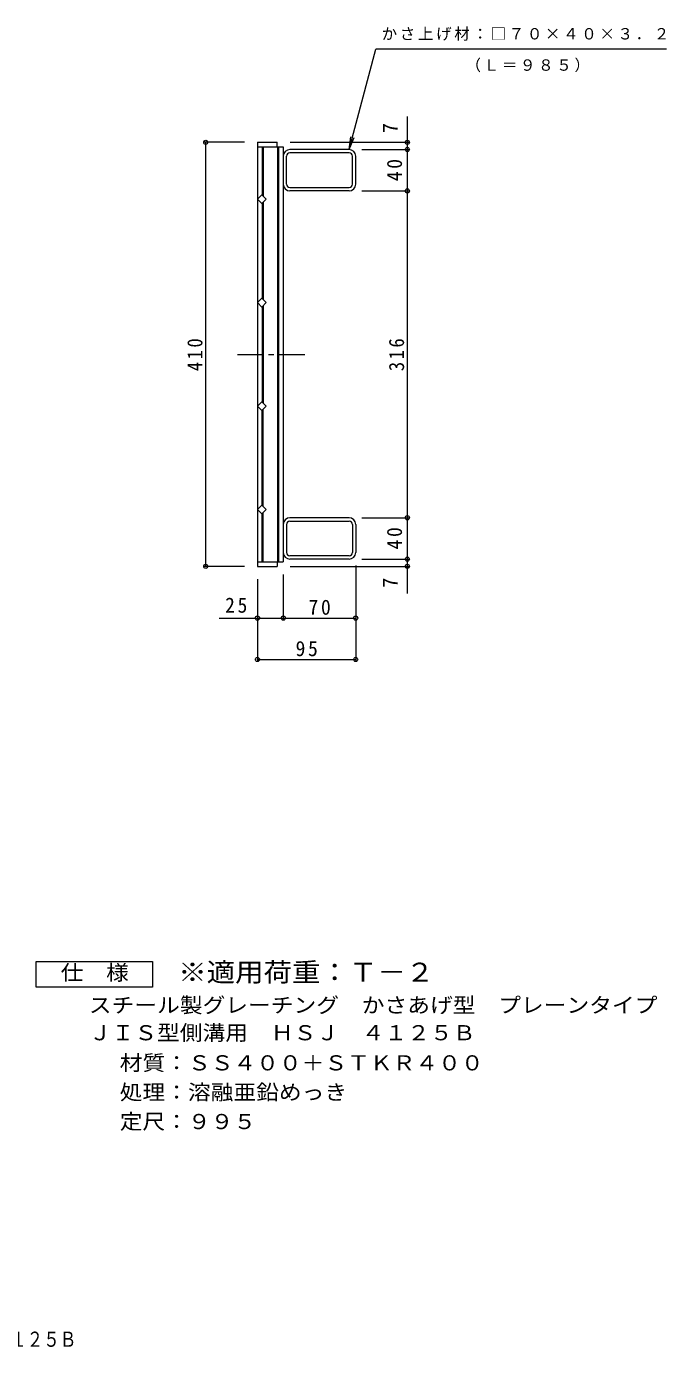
# Model space of a CAD drawing. Units: millimetres, scale not verified. Extents: x -833 to 794, y -684 to 632.
# Drawn here: x 175 to 794, y -684 to 594 of the extents above; entities that cross this region are included whole.
import ezdxf
from ezdxf.enums import TextEntityAlignment as Align

# ---------------------------------------------------------------- set-up
doc = ezdxf.new("R2010")
doc.units = ezdxf.units.MM
doc.header["$LTSCALE"] = 5
doc.header["$PDMODE"] = 32
doc.header["$PDSIZE"] = 4
doc.linetypes.add('CHAIN1', pattern=[8, 5, -1, 1, -1])
for name, color, linetype, lineweight in [('1-1_1-1ﾚｲﾔ', 2, 'Continuous', 9), ('1-2_1-2ﾚｲﾔ', 3, 'Continuous', 9), ('1-4_1-4ﾚｲﾔ', 7, 'Continuous', 9), ('F-4_F-4ﾚｲﾔ', 2, 'Continuous', 9)]:
    doc.layers.add(name, color=color, linetype=linetype, lineweight=lineweight)
doc.layers.add('F-5_F-5ﾚｲﾔ', color=3, linetype='Continuous')
doc.styles.add('ＭＳ ゴシック', font='')
doc.styles.get('ＭＳ ゴシック').set_extended_font_data('MS Gothic')

msp = doc.modelspace()

# ---------------------------------------------------------------- linework, layer by layer
at = {"layer": '1-1_1-1ﾚｲﾔ'}
for p, q in [((487.249, 474.752), (430.049, 474.752)), ((426.849, 441.152), (426.849, 468.352)), ((487.248, 471.552), (430.049, 471.552)), ((490.449, 441.152), (490.449, 468.352)), ((493.649, 441.152), (493.649, 468.352)), ((430.049, 437.952), (487.248, 437.952)), ((487.249, 434.752), (430.049, 434.752)), ((487.249, 118.752), (430.049, 118.752)), ((430.049, 115.553), (487.248, 115.553)), ((426.849, 112.352), (426.849, 85.153)), ((490.449, 112.352), (490.449, 85.153)), ((493.649, 112.353), (493.649, 85.152)), ((487.248, 81.952), (430.049, 81.952)), ((487.249, 78.753), (430.049, 78.753))]:
    msp.add_line(p, q, dxfattribs=at)
for centre, radius, start, end in [((430.049, 468.352), 6.4, 90, 180), ((487.249, 468.352), 6.4, 0, 90), ((430.049, 468.352), 3.2, 90, 180), ((487.248, 468.352), 3.2, 0, 90), ((430.049, 441.152), 6.4, 180, 270), ((430.049, 441.152), 3.2, 180, 270), ((487.248, 441.152), 3.2, 270, 0), ((487.249, 441.152), 6.4, 270, 0), ((430.049, 112.353), 6.4, 90, 180), ((430.049, 112.352), 3.2, 90, 180), ((487.248, 112.352), 3.2, 0, 90), ((487.249, 112.353), 6.4, 0, 90), ((430.049, 85.152), 6.4, 180, 270), ((430.049, 85.153), 3.2, 180, 270), ((487.248, 85.153), 3.2, 270, 0), ((487.249, 85.152), 6.4, 270, 0)]:
    msp.add_arc(centre, radius, start, end, dxfattribs=at)
at = {"layer": '1-2_1-2ﾚｲﾔ'}
for p, q in [((398.649, 481.752), (417.649, 481.752)), ((398.649, 481.752), (398.649, 71.752)), ((398.649, 477.252), (423.649, 477.252)), ((403.149, 477.252), (403.149, 430.737)), ((404.149, 477.252), (404.149, 429.737)), ((417.649, 477.252), (417.649, 481.752)), ((418.149, 477.252), (418.149, 76.252)), ((419.149, 477.252), (419.149, 76.252)), ((423.649, 477.252), (423.649, 76.252)), ((403.149, 422.767), (403.149, 330.738)), ((404.149, 423.767), (404.149, 329.738)), ((403.149, 322.767), (403.149, 230.738)), ((404.149, 323.767), (404.149, 229.738)), ((403.149, 130.738), (403.149, 222.767)), ((404.149, 129.737), (404.149, 223.767)), ((403.149, 76.252), (403.149, 122.51)), ((404.149, 76.252), (404.149, 123.767)), ((398.649, 76.252), (423.649, 76.252)), ((398.649, 71.752), (417.649, 71.752)), ((417.649, 76.252), (417.649, 71.752))]:
    msp.add_line(p, q, dxfattribs=at)
at = {"layer": '1-2_1-2ﾚｲﾔ', "linetype": 'CHAIN1'}
msp.add_line((379.328, 276.752), (446.446, 276.752), dxfattribs=at)
at = {"layer": '1-2_1-2ﾚｲﾔ'}
for points in [[(407.134, 426.752), (402.891, 422.51), (398.649, 426.752), (402.891, 430.995)], [(407.134, 326.752), (402.891, 322.51), (398.649, 326.752), (402.891, 330.995)], [(407.134, 226.752), (402.891, 222.51), (398.649, 226.752), (402.891, 230.995)], [(407.134, 126.752), (402.891, 122.51), (398.649, 126.752), (402.891, 130.995)]]:
    msp.add_lwpolyline(points, close=True, dxfattribs=at)
at = {"layer": '1-4_1-4ﾚｲﾔ'}
for p, q in [((487.249, 474.752), (513.24, 571.752)), ((794.293, 571.752), (513.24, 571.752)), ((543.649, 45.549), (543.649, 506.669)), ((487.249, 474.752), (488.88, 487.145)), ((487.249, 474.752), (492.032, 486.301)), ((386.149, 481.752), (347.149, 481.752)), ((348.649, 71.752), (348.649, 481.752)), ((430.149, 481.752), (545.149, 481.752)), ((499.749, 474.752), (545.149, 474.752)), ((499.749, 434.752), (545.149, 434.752)), ((499.749, 118.753), (545.149, 118.753)), ((499.749, 78.752), (545.149, 78.752)), ((386.149, 71.752), (347.149, 71.752)), ((430.149, 71.752), (545.149, 71.752)), ((493.649, 72.652), (493.649, -19.748)), ((398.649, 59.252), (398.649, -19.748)), ((423.649, 63.752), (423.649, 20.252)), ((361.655, 21.752), (493.649, 21.752)), ((398.649, -18.248), (493.649, -18.248))]:
    msp.add_line(p, q, dxfattribs=at)
for p in [(348.649, 481.752), (543.649, 481.752), (543.649, 474.752), (543.649, 434.752), (543.649, 118.753), (543.649, 78.752), (348.649, 71.752), (543.649, 71.752), (398.649, 21.752), (423.649, 21.752), (493.649, 21.752), (398.649, -18.248), (493.649, -18.248)]:
    msp.add_point(p, dxfattribs=at)
at = {"layer": 'F-4_F-4ﾚｲﾔ'}
msp.add_lwpolyline([(184.536, -335.188), (184.536, -310.188), (297.036, -310.188), (297.036, -335.188)], close=True, dxfattribs=at)

# ---------------------------------------------------------------- texts
at = {"layer": '1-4_1-4ﾚｲﾔ', "color": 2, "style": 'ＭＳ ゴシック'}
for p in [(538.649, 490.478), (538.649, 51.002)]:
    msp.add_text('7', height=14.66, rotation=90, dxfattribs=at).set_placement(p, align=Align.BOTTOM_LEFT)
at = {"layer": '1-4_1-4ﾚｲﾔ', "char_height": 11, "attachment_point": 7, "style": 'ＭＳ ゴシック'}
for s, insert in [('\\T1.17;かさ上げ材：□７０×４０×３．２', (518.738, 579.956)), ('\\T1.17;（Ｌ＝９８５）', (599.868, 549.478))]:
    msp.add_mtext(s, dxfattribs=dict(at, insert=insert))
at = {"layer": '1-4_1-4ﾚｲﾔ', "color": 2, "char_height": 14.66, "attachment_point": 7, "rotation": 90, "style": 'ＭＳ ゴシック'}
for s, insert in [('\\T1.27;\\W0.95;40', (538.649, 444.127)), ('\\T1.27;\\W0.9;410', (345.649, 260.502)), ('\\T1.27;\\W0.9;316', (540.649, 260.502)), ('\\T1.27;\\W0.95;40', (538.649, 88.127))]:
    msp.add_mtext(s, dxfattribs=dict(at, insert=insert))
at = {"layer": '1-4_1-4ﾚｲﾔ', "color": 2, "char_height": 14.66, "attachment_point": 7, "style": 'ＭＳ ゴシック'}
for s, insert in [('\\T1.27;\\W0.95;25', (367.348, 26.752)), ('\\T1.27;\\W0.95;70', (448.024, 24.752)), ('\\T1.27;\\W0.95;95', (435.524, -15.248))]:
    msp.add_mtext(s, dxfattribs=dict(at, insert=insert))
at = {"layer": 'F-4_F-4ﾚｲﾔ', "style": 'ＭＳ ゴシック', "width": 1.1}
for s, p in [('仕\u3000様', (208.286, -332.688)), ('スチール製グレーチング\u3000かさあげ型\u3000プレーンタイプ', (235.581, -364.148)), ('ＪＩＳ型側溝用\u3000ＨＳＪ\u3000４１２５Ｂ', (235.581, -390.806)), ('材質：ＳＳ４００＋ＳＴＫＲ４００', (265.437, -419.92)), ('処理：溶融亜鉛めっき', (265.437, -448.307)), ('定尺：９９５', (265.437, -476.654))]:
    msp.add_text(s, height=14.66, dxfattribs=at).set_placement(p, align=Align.BOTTOM_LEFT)
at = {"layer": 'F-5_F-5ﾚｲﾔ', "style": 'ＭＳ ゴシック', "width": 1.1}
msp.add_text('※適用荷重：Ｔ－２', height=18.33, dxfattribs=at).set_placement((322.036, -335.188), align=Align.BOTTOM_LEFT)
at = {"layer": 'F-5_F-5ﾚｲﾔ', "color": 2, "style": 'ＭＳ ゴシック', "width": 0.8}
msp.add_text('スチール製グレーチング\u3000かさあげ型\u3000プレーンタイプ\u3000ＪＩＳ型側溝用\u3000ＨＳＪ\u3000４１２５Ｂ', height=14.66, dxfattribs=at).set_placement((-464.379, -687.109), align=Align.BOTTOM_LEFT)

doc.saveas('drawing.dxf')
